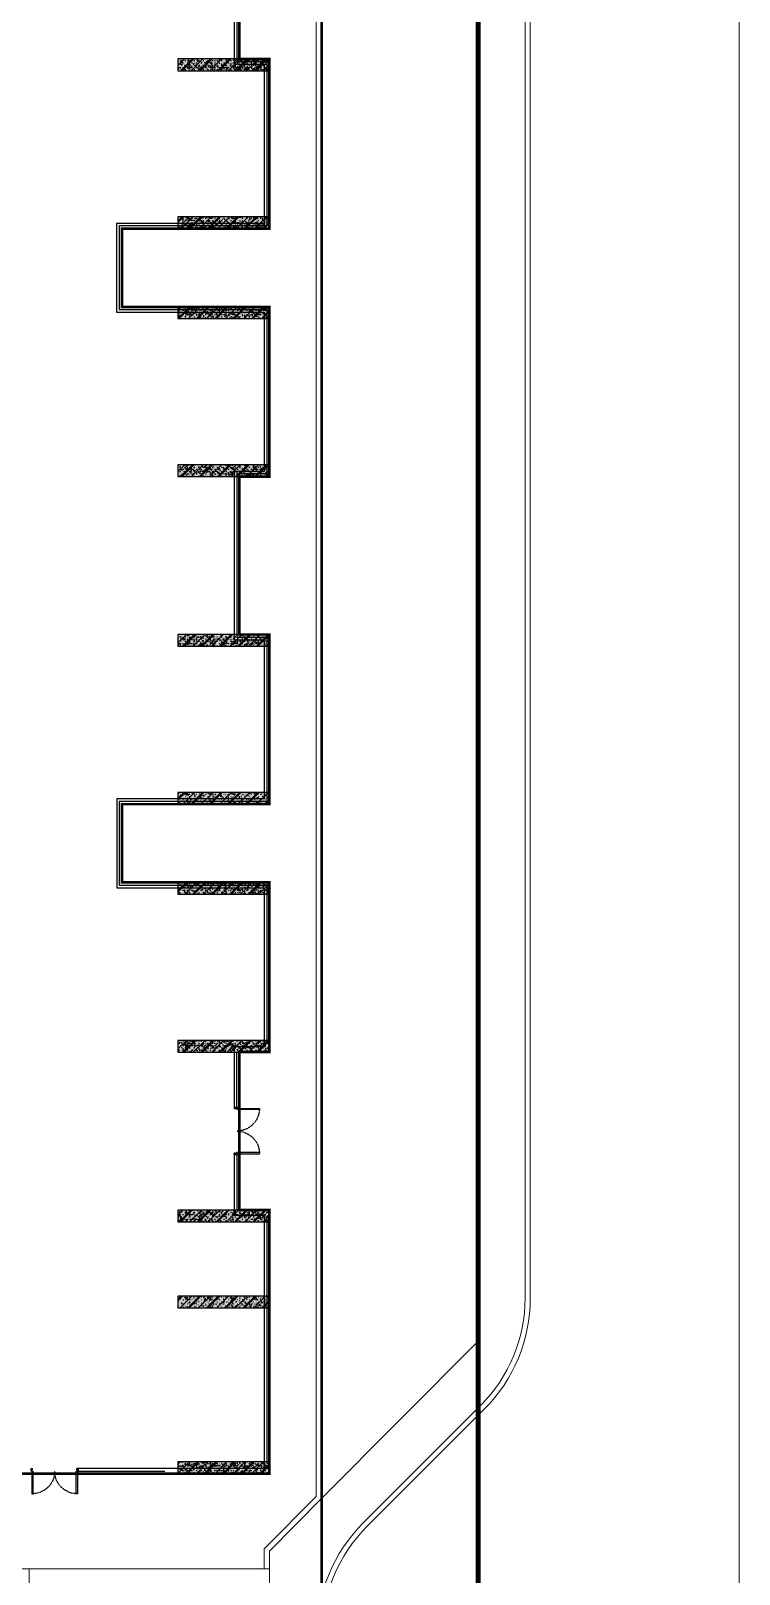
# Model space of a CAD drawing. Header units: millimetres. Extents: x 379264 to 1158416, y -283062 to 356890.
# Drawn here: x 809717 to 810260, y -6410 to -5228 of the extents above; entities that cross this region are included whole.
import ezdxf

# ---------------------------------------------------------------- set-up
doc = ezdxf.new("R2010")
doc.units = ezdxf.units.MM
for name, pattern in [('keyplan TANG 1$0$mb tang 1 TWB$0$Hidden10.5', [1.5, 1, -0.5]), ('keyplan TANG 1$0$MB_Luoi truc$1$HTT Center', [13, 10, -1, 1, -1]), ('keyplan TANG 1$0$Ranh dat$0$HTT Divide', [18, 10, -2, 1, -2, 1, -2]), ('keyplan TANG 1$0$Ranh dat$0$HTT Hidden 21', [3, 2, -1])]:
    doc.linetypes.add(name, pattern=pattern)
for name, color, linetype in [('11PM. DIM', 2, 'Continuous'), ('BLOCK A - CHI TIET THANG 4$0$DnW', 20, 'Continuous'), ('keyplan TANG 1$0$mb tang 1 TWB$0$Curtain Line', 250, 'Continuous'), ('keyplan TANG 1$0$mb tang 1 TWB$0$Door', 250, 'Continuous'), ('keyplan TANG 1$0$mb tang 1 TWB$0$Glass', 250, 'Continuous'), ('keyplan TANG 1$0$MB_Cot tang 1$0$Concrete Hatch', 250, 'Continuous'), ('keyplan TANG 1$0$MB_Cot tang 1$0$Concrete Line', 250, 'Continuous'), ('keyplan TANG 1$0$MB_Cot tang 1$0$Concrete Solid', 250, 'Continuous')]:
    doc.layers.add(name, color=color, linetype=linetype)
for name, color, linetype, lineweight in [('keyplan TANG 1$0$Hatch vat lieu', 250, 'Continuous', 5), ('keyplan TANG 1$0$MB_Luoi truc$1$Luoi Truc', 250, 'keyplan TANG 1$0$MB_Luoi truc$1$HTT Center', 9), ('keyplan TANG 1$0$Net Thay khac', 250, 'Continuous', 15), ('keyplan TANG 1$0$Net thay Tuong', 250, 'Continuous', 20), ('keyplan TANG 1$0$Ranh dat$0$CGXD', 250, 'keyplan TANG 1$0$Ranh dat$0$HTT Hidden 21', 40), ('keyplan TANG 1$0$Ranh dat$0$Ranh dat', 250, 'keyplan TANG 1$0$Ranh dat$0$HTT Divide', 40)]:
    doc.layers.add(name, color=color, linetype=linetype, lineweight=lineweight)

# ---------------------------------------------------------------- blocks, each defined once
blk = doc.blocks.new('keyplan TANG 1$0$mb tang 1 TWB$0$Door 1800-1')
at = {"color": 0, "linetype": 'ByBlock'}
for p, q in [((29.99999962575384, 100.0000000003201), (29.9999996257684, 970.0000000003201)), ((29.9999996257684, 970.0000000003201), (74.9999996257684, 970.0000000003201)), ((74.9999996257684, 970.0000000003201), (74.99999962575384, 100.0000000003201)), ((1724.999999999985, 970.0000000003201), (1725, 100.0000000003201)), ((1769.999999999985, 970.0000000003201), (1724.999999999985, 970.0000000003201)), ((1770, 100.0000000003201), (1769.999999999985, 970.0000000003201)), ((29.99999962575384, 100.0000000003201), (-3.742461558431387e-07, 100.000000000131)), ((-3.742461558431387e-07, 100.000000000131), (0, 0)), ((0, 0), (50, 4.074536263942719e-10)), ((29.99999962575384, 100.0000000003201), (29.99999979416316, 55.00000000033469)), ((29.99999962575384, 100.0000000003201), (74.99999962575384, 100.0000000003201)), ((49.99999979417771, 55.00000000046566), (29.99999979416316, 55.00000000033469)), ((49.99999979417771, 55.00000000046566), (50, 4.074536263942719e-10)), ((1770, 100.0000000003201), (1725, 100.0000000003201)), ((1749.999999831576, 55.00000000046566), (1769.999999831591, 55.00000000033469)), ((1749.999999831576, 55.00000000046566), (1749.999999625754, 4.074536263942719e-10)), ((1799.999999625754, 0), (1749.999999625754, 4.074536263942719e-10)), ((1770, 100.0000000003201), (1800, 100.000000000131)), ((1770, 100.0000000003201), (1769.999999831591, 55.00000000033469)), ((1800, 100.000000000131), (1799.999999625754, 0))]:
    blk.add_line(p, q, dxfattribs=at)
at = {"color": 0, "linetype": 'keyplan TANG 1$0$mb tang 1 TWB$0$Hidden10.5'}
for centre, start, end in [((29.99999962575384, 100.0000000003201), 0, 90), ((1770, 100.0000000003201), 90, 180)]:
    blk.add_arc(centre, 870.0000001871231, start, end, dxfattribs=at)
blk = doc.blocks.new('*U1408')
at = {"layer": 'keyplan TANG 1$0$mb tang 1 TWB$0$Door'}
blk.add_blockref('keyplan TANG 1$0$mb tang 1 TWB$0$Door 1800-1', (0, 0), dxfattribs=at)
blk = doc.blocks.new('*U1395')
at = {"layer": 'keyplan TANG 1$0$MB_Cot tang 1$0$Concrete Hatch'}
h = blk.add_hatch(dxfattribs=at)
h.set_pattern_fill('CONCRETE', color=256, scale=50, style=0, pattern_type=2)
h.set_pattern_definition([(45, (1050, -99.99999999999986), (-176.7766952966369, 176.7766952966369), []), (45, (1050, -49.99999999999986), (-353.5533905932737, 353.5533905932738), []), (49.99999999999999, (1050, -99.99999999999986), (358.6300913003767, -31.37606749129755), [37.5, -412.5]), (355, (1050, -99.99999999999986), (-69.3756668065, 376.0960668500059), [30, -330]), (100.4514, (1079.88584, -102.6146699999998), (289.2546908570108, 344.7197710304768), [31.870095, -350.571056]), (46.18420000000001, (1050, 1.4210854715202e-13), (533.6205243128222, -82.75950716450905), [56.25, -618.75]), (96.6356, (1094.4683725, -6.896653499999871), (467.3313527743517, 487.0589354502209), [47.805144, -525.8565]), (351.1842, (1050, 1.4210854715202e-13), (467.3309725668136, 487.0593004626623), [45, -495]), (21, (1100, -24.99999999999986), (298.4535260592309, -201.3094453326694), [37.5, -412.5]), (326.0000000000001, (1100, -24.99999999999986), (121.6576659607909, 362.5750225234265), [30, -330]), (71.4514, (1124.8711165, -41.77580299999985), (420.111314290745, 161.2652483549762), [31.870095, -350.571056]), (37.50000000000001, (1050, -99.99999999999986), (6.079927658645334, 166.4469269156558), [0, -326, 0, -335, 0, -331.25]), (7.499999999999999, (1050, -99.99999999999986), (131.5347687210743, 197.2058559411801), [0, -191, 0, -318.5, 0, -126.25]), (327.5, (938.5000000000002, -99.99999999999986), (266.9112180862045, -11.2774358671899), [0, -125, 0, -390, 0, -517.5]), (317.5, (888.5000000000002, -99.99999999999986), (291.5930846711931, 50.05249116615882), [0, -162.5, 0, -259, 0, -367.5]), (0, (1225, 75.00000000000014), (0, 875), [87.5, -787.5]), (0, (1487.5, 250.0000000000001), (0, 875), [87.5, -787.5]), (0, (1312.5, 600.0000000000001), (0, 875), [87.5, -350, 87.5, -350]), (90, (1225, 75.00000000000014), (-875, 5.35782974626967e-14), [87.5, -787.5]), (90, (1312.5, 600.0000000000001), (-875, 5.35782974626967e-14), [87.5, -787.5]), (90, (1575, 250.0000000000001), (-875, 5.35782974626967e-14), [87.5, -787.5]), (90, (1750, 512.5000000000001), (-875, 5.35782974626967e-14), [87.5, -787.5]), (135, (1312.5, 75.00000000000014), (-875.016357447105, 8.881784197001252e-14), [123.76, -1113.7]), (135, (1400, 600.0000000000001), (-875.016357447105, 8.881784197001252e-14), [123.76, -1113.7]), (45, (1487.5, 250.0000000000001), (8.881784197001252e-14, 875.016357447105), [123.76, -247.485, 123.76, -742.455]), (0, (875.0000000000002, -99.99999999999986), (87.5, 87.5), [-175, 0])])
h.paths.add_polyline_path([(-1200, 200), (-1200, -249.9999999999999), (2300, -250), (2300, 200)])
at = {"layer": 'keyplan TANG 1$0$MB_Cot tang 1$0$Concrete Solid'}
blk.add_hatch(color=256, dxfattribs=at).paths.add_polyline_path([(-1200, 200), (-1200, -249.9999999999999), (2300, -250), (2300, 200)])
at = {"layer": 'keyplan TANG 1$0$MB_Cot tang 1$0$Concrete Line'}
blk.add_lwpolyline([(-1200, 200), (-1200, -249.9999999999999), (2300, -250), (2300, 200)], close=True, dxfattribs=at)
blk = doc.blocks.new('*U1394')
at = {"layer": 'keyplan TANG 1$0$MB_Cot tang 1$0$Concrete Hatch'}
h = blk.add_hatch(dxfattribs=at)
h.set_pattern_fill('CONCRETE', color=256, scale=50, style=0, pattern_type=2)
h.set_pattern_definition([(45, (1050, -299.9999999999999), (-176.7766952966369, 176.7766952966369), []), (45, (1050, -249.9999999999999), (-353.5533905932737, 353.5533905932738), []), (49.99999999999999, (1050, -299.9999999999999), (358.6300913003767, -31.37606749129755), [37.5, -412.5]), (355, (1050, -299.9999999999999), (-69.3756668065, 376.0960668500059), [30, -330]), (100.4514, (1079.88584, -302.6146699999999), (289.2546908570108, 344.7197710304768), [31.870095, -350.571056]), (46.18420000000001, (1050, -199.9999999999999), (533.6205243128222, -82.75950716450905), [56.25, -618.75]), (96.6356, (1094.4683725, -206.8966534999999), (467.3313527743517, 487.0589354502209), [47.805144, -525.8565]), (351.1842, (1050, -199.9999999999999), (467.3309725668136, 487.0593004626623), [45, -495]), (21, (1100, -224.9999999999999), (298.4535260592309, -201.3094453326694), [37.5, -412.5]), (326.0000000000001, (1100, -224.9999999999999), (121.6576659607909, 362.5750225234265), [30, -330]), (71.4514, (1124.8711165, -241.7758029999999), (420.111314290745, 161.2652483549762), [31.870095, -350.571056]), (37.50000000000001, (1050, -299.9999999999999), (6.079927658645334, 166.4469269156558), [0, -326, 0, -335, 0, -331.25]), (7.499999999999999, (1050, -299.9999999999999), (131.5347687210743, 197.2058559411801), [0, -191, 0, -318.5, 0, -126.25]), (327.5, (938.5000000000002, -299.9999999999999), (266.9112180862045, -11.2774358671899), [0, -125, 0, -390, 0, -517.5]), (317.5, (888.5000000000002, -299.9999999999999), (291.5930846711931, 50.05249116615882), [0, -162.5, 0, -259, 0, -367.5]), (0, (1225, -124.9999999999999), (0, 875), [87.5, -787.5]), (0, (1487.5, 50.00000000000011), (0, 875), [87.5, -787.5]), (0, (1312.5, 400.0000000000001), (0, 875), [87.5, -350, 87.5, -350]), (90, (1225, -124.9999999999999), (-875, 5.35782974626967e-14), [87.5, -787.5]), (90, (1312.5, 400.0000000000001), (-875, 5.35782974626967e-14), [87.5, -787.5]), (90, (1575, 50.00000000000011), (-875, 5.35782974626967e-14), [87.5, -787.5]), (90, (1750, 312.5000000000001), (-875, 5.35782974626967e-14), [87.5, -787.5]), (135, (1312.5, -124.9999999999999), (-875.016357447105, 8.881784197001252e-14), [123.76, -1113.7]), (135, (1400, 400.0000000000001), (-875.016357447105, 8.881784197001252e-14), [123.76, -1113.7]), (45, (1487.5, 50.00000000000011), (8.881784197001252e-14, 875.016357447105), [123.76, -247.485, 123.76, -742.455]), (0, (875.0000000000002, -299.9999999999999), (87.5, 87.5), [-175, 0])])
h.paths.add_polyline_path([(-1200, 100), (-1200, -349.9999999999999), (2300, -350), (2300, 100)])
at = {"layer": 'keyplan TANG 1$0$MB_Cot tang 1$0$Concrete Solid'}
blk.add_hatch(color=256, dxfattribs=at).paths.add_polyline_path([(-1200, 100), (-1200, -349.9999999999999), (2300, -350), (2300, 100)])
at = {"layer": 'keyplan TANG 1$0$MB_Cot tang 1$0$Concrete Line'}
blk.add_lwpolyline([(-1200, 100), (-1200, -349.9999999999999), (2300, -350), (2300, 100)], close=True, dxfattribs=at)
blk = doc.blocks.new('*U1399')
at = {"layer": 'keyplan TANG 1$0$MB_Cot tang 1$0$Concrete Hatch'}
h = blk.add_hatch(dxfattribs=at)
h.set_pattern_fill('CONCRETE', color=256, scale=50, style=0, pattern_type=2)
h.set_pattern_definition([(45, (1050, -399.9999999999998), (-176.7766952966369, 176.7766952966369), []), (45, (1050, -349.9999999999998), (-353.5533905932737, 353.5533905932738), []), (49.99999999999999, (1050, -399.9999999999998), (358.6300913003767, -31.37606749129755), [37.5, -412.5]), (355, (1050, -399.9999999999998), (-69.3756668065, 376.0960668500059), [30, -330]), (100.4514, (1079.88584, -402.6146699999998), (289.2546908570108, 344.7197710304768), [31.870095, -350.571056]), (46.18420000000001, (1050, -299.9999999999998), (533.6205243128222, -82.75950716450905), [56.25, -618.75]), (96.6356, (1094.4683725, -306.8966534999998), (467.3313527743517, 487.0589354502209), [47.805144, -525.8565]), (351.1842, (1050, -299.9999999999998), (467.3309725668136, 487.0593004626623), [45, -495]), (21, (1100, -324.9999999999998), (298.4535260592309, -201.3094453326694), [37.5, -412.5]), (326.0000000000001, (1100, -324.9999999999998), (121.6576659607909, 362.5750225234265), [30, -330]), (71.4514, (1124.8711165, -341.7758029999998), (420.111314290745, 161.2652483549762), [31.870095, -350.571056]), (37.50000000000001, (1050, -399.9999999999998), (6.079927658645334, 166.4469269156558), [0, -326, 0, -335, 0, -331.25]), (7.499999999999999, (1050, -399.9999999999998), (131.5347687210743, 197.2058559411801), [0, -191, 0, -318.5, 0, -126.25]), (327.5, (938.5000000000002, -399.9999999999998), (266.9112180862045, -11.2774358671899), [0, -125, 0, -390, 0, -517.5]), (317.5, (888.5000000000002, -399.9999999999998), (291.5930846711931, 50.05249116615882), [0, -162.5, 0, -259, 0, -367.5]), (0, (1225, -224.9999999999998), (0, 875), [87.5, -787.5]), (0, (1487.5, -49.99999999999983), (0, 875), [87.5, -787.5]), (0, (1312.5, 300.0000000000002), (0, 875), [87.5, -350, 87.5, -350]), (90, (1225, -224.9999999999998), (-875, 5.35782974626967e-14), [87.5, -787.5]), (90, (1312.5, 300.0000000000002), (-875, 5.35782974626967e-14), [87.5, -787.5]), (90, (1575, -49.99999999999983), (-875, 5.35782974626967e-14), [87.5, -787.5]), (90, (1750, 212.5000000000002), (-875, 5.35782974626967e-14), [87.5, -787.5]), (135, (1312.5, -224.9999999999998), (-875.016357447105, 8.881784197001252e-14), [123.76, -1113.7]), (135, (1400, 300.0000000000002), (-875.016357447105, 8.881784197001252e-14), [123.76, -1113.7]), (45, (1487.5, -49.99999999999983), (8.881784197001252e-14, 875.016357447105), [123.76, -247.485, 123.76, -742.455]), (0, (875.0000000000002, -399.9999999999998), (87.5, 87.5), [-175, 0])])
h.paths.add_polyline_path([(-1200, 50.00000000058208), (-1200, -399.9999999999998), (2300, -399.9999999999999), (2300, 50.00000000058208)])
at = {"layer": 'keyplan TANG 1$0$MB_Cot tang 1$0$Concrete Solid'}
blk.add_hatch(color=256, dxfattribs=at).paths.add_polyline_path([(-1200, 50.00000000058208), (-1200, -399.9999999999998), (2300, -399.9999999999999), (2300, 50.00000000058208)])
at = {"layer": 'keyplan TANG 1$0$MB_Cot tang 1$0$Concrete Line'}
blk.add_lwpolyline([(-1200, 50.00000000058208), (-1200, -399.9999999999998), (2300, -399.9999999999999), (2300, 50.00000000058208)], close=True, dxfattribs=at)
blk = doc.blocks.new('keyplan TANG 1')
at = {"color": 7, "const_width": 100}
blk.add_lwpolyline([(98401.54538834281, 134100.0000088456), (98401.54538834281, 128050.0000088458), (99548.45461165835, 128050.0000088456), (99550.00000011947, 121550.0000088456), (93900.00000000093, 121548.6567096447), (93900.00000000099, 118550.0000088458), (99548.45461165824, 118550.0000088458), (99550.00000011944, 112050.0000088456), (98401.54538834305, 112050.0000088456), (98401.54538834305, 106000.0000088458), (99550.00000011944, 106000.0000088458), (99548.45461165812, 99500.00000884559), (93901.54538834293, 99500.00000884559), (93901.54538834293, 96500.00000884593), (99550.00000011944, 96500.00000884582), (99548.45461165824, 90000.00000884559), (98401.54538834305, 90000.00000884559), (98401.54538834305, 83950.00000884582), (99550.00000011947, 83950.00000884582), (99550.00000011947, 73850.00000884559), (89101.54538542122, 73850.00000884559)], dxfattribs=at)
at = {"layer": 'keyplan TANG 1$0$Hatch vat lieu'}
for points in [[(101351.9884827284, 67603.43737283116, -0.1989309245650988), (103167.9182883246, 71987.94624309614), (107650.6445198833, 76470.68910999577, 0.19891306903284), (109349.4175791755, 80571.92725168241), (109349.0835498584, 153900.0127572828, 0.4142122281650553), (106549.0835498872, 156700.0000025232), (88996.7541023586, 156700.0000025232, 0.414213562373095), (87196.7541023586, 154900.0000025232, 0.414213562373095)], [(76350.00000000099, 77800.00058133807), (76350.00000000099, 74804.87005053653, 0.2818337768156025), (77877.02064277208, 72310.97278800362), (81412.94638477266, 70506.10273746698, 0.1185413434814182), (82685.92574200156, 70199.99999999988), (99552.09518931291, 70199.99999999994)]]:
    blk.add_lwpolyline(points, format="xyb", dxfattribs=at)
at = {"layer": 'keyplan TANG 1$0$mb tang 1 TWB$0$Curtain Line'}
for p, q in [((98201.54538834281, 130175.0000086587), (98301.54538834281, 130175.0000086587)), ((98201.54538834281, 130175.0000086587), (98201.54538834281, 127850.00000884582)), ((98401.54538834281, 130175.0000086587), (98301.54538834281, 130175.0000086587)), ((98401.54538834281, 130175.0000086587), (98401.54538834281, 128050.0000088458)), ((98201.54538834281, 127850.00000884582), (99348.45461165835, 127850.00000884572)), ((98401.54538834281, 128050.0000088458), (99548.45461165835, 128050.0000088457)), ((99348.45461165835, 127850.00000884572), (99348.45461165824, 121625.0000000001)), ((99548.45461165835, 128050.0000088457), (99548.45461165824, 121625.0000000001)), ((99348.45461165847, 121750.00000884592), (93700.00000000093, 121750.00000884621)), ((93700.00000000093, 121750.00000884621), (93700.00000000081, 118350.0000088458)), ((99548.45461165847, 121550.0000088459), (93900.00000000093, 121550.0000088462)), ((93900.00000000093, 121550.0000088462), (93900.00000000081, 118550.0000088458)), ((99348.45461165824, 121625.0000000001), (99348.45461165847, 121750.00000884592)), ((99548.45461165824, 121625.0000000001), (99548.45461165847, 121550.0000088459)), ((93700.00000000081, 118350.0000088458), (99348.45461165824, 118350.0000088459)), ((93900.00000000081, 118550.0000088458), (99548.45461165824, 118550.0000088459)), ((99348.45461165824, 118350.0000088459), (99348.45461165824, 112250.0000088458)), ((99548.45461165824, 118550.0000088459), (99548.45461165824, 112050.0000088458)), ((99348.45461165824, 112250.0000088458), (98201.54538834305, 112250.0000088458)), ((98201.54538834305, 112250.0000088458), (98201.54538834305, 105800.0000088458)), ((99548.45461165824, 112050.0000088458), (98401.54538834305, 112050.0000088458)), ((98401.54538834305, 112050.0000088458), (98401.54538834305, 106000.0000088458)), ((98401.54538834305, 106000.0000088458), (99548.45461165847, 106000.0000088458)), ((99548.45461165847, 106000.0000088458), (99548.45461165812, 99500.00000884582)), ((98201.54538834305, 105800.0000088458), (99348.45461165847, 105800.0000088458)), ((99348.45461165847, 105800.0000088458), (99348.45461165812, 99700.00000884583)), ((99348.45461165812, 99700.00000884583), (93701.54538834293, 99700.00000884607)), ((93701.54538834293, 99700.00000884607), (93701.54538834293, 96300.00000884593)), ((99548.45461165812, 99500.00000884582), (93901.54538834293, 99500.00000884605)), ((93901.54538834293, 99500.00000884605), (93901.54538834293, 96500.00000884593)), ((93901.54538834293, 96500.00000884593), (99548.45461165824, 96500.00000884593)), ((99548.45461165824, 96500.00000884593), (99548.45461165824, 90000.00000884582)), ((93701.54538834293, 96300.00000884593), (99348.45461165824, 96300.00000884593)), ((99348.45461165824, 96300.00000884593), (99348.45461165824, 90200.00000884582)), ((99348.45461165824, 90200.00000884582), (98201.54538834305, 90200.00000884582)), ((98201.54538834305, 90200.00000884582), (98201.54538834305, 87875.00000884582)), ((99548.45461165824, 90000.00000884582), (98401.54538834305, 90000.00000884582)), ((98401.54538834305, 90000.00000884582), (98401.54538834305, 87875.00000884582)), ((98201.54538834305, 87875.00000884582), (98301.54538834305, 87875.00000884582)), ((98401.54538834305, 87875.00000884582), (98301.54538834305, 87875.00000884582)), ((98201.54538834305, 86075.00000903294), (98301.54538834305, 86075.00000903294)), ((98201.54538834305, 86075.00000903294), (98201.54538834305, 83750.00000884582)), ((98401.54538834305, 86075.00000903294), (98301.54538834305, 86075.00000903294)), ((98401.54538834305, 86075.00000903294), (98401.54538834305, 83950.00000884582)), ((98201.54538834305, 83750.00000884582), (99348.45461165835, 83750.00000884582)), ((98401.54538834305, 83950.00000884582), (99548.45461165835, 83950.00000884582)), ((99348.45461165835, 83750.00000884582), (99348.45461165835, 74050.00000000012)), ((99548.45461165835, 83950.00000884582), (99548.45461165835, 73850.00000000012)), ((99348.45461165835, 74050.00000000012), (92225.00241478757, 74050.00000000023)), ((92225.00241478757, 74050.00000000023), (92225.00241478757, 73950.00000000023)), ((92225.00241478757, 73850.00000000023), (92225.00241478757, 73950.00000000023)), ((99548.45461165835, 73850.00000000012), (92225.00241478757, 73850.00000000023))]:
    blk.add_line(p, q, dxfattribs=at)
at = {"layer": 'keyplan TANG 1$0$mb tang 1 TWB$0$Door'}
for p, q in [((98401.54538834278, 87875.00000865871), (98401.54538834278, 86049.99759387113)), ((92225.00241478757, 73850.00000000023), (90400, 73850.00000000023))]:
    blk.add_line(p, q, dxfattribs=at)
at = {"layer": 'keyplan TANG 1$0$mb tang 1 TWB$0$Glass'}
for p, q in [((89098.45461165832, 153300.0000056996), (89098.45461165832, 153250.0000056996)), ((89098.45461165832, 153300.0000056996), (98500.00000011947, 153300.0000056996)), ((89098.45461165832, 153200.0000056996), (89098.45461165832, 153250.0000056996)), ((89098.45461165832, 153200.0000056996), (98400.00000011947, 153200.0000056996)), ((98400.00000011947, 153200.0000056996), (98400.00000011947, 140500.00000884556)), ((98500.00000011947, 153300.0000056996), (98500.00000011947, 140600.0000088456)), ((98400.00000011947, 140500.00000884556), (99448.47838403903, 140500.00000884605)), ((98500.00000011947, 140600.0000088456), (99548.45461165824, 140600.0000088461)), ((99448.47838403903, 140500.00000884605), (99449.97622208607, 134200.0000088456)), ((99548.45461165824, 140600.0000088461), (99550.00000011947, 134100.0000088456)), ((99449.97622208607, 134200.0000088456), (98301.54538834281, 134200.0000088456)), ((98301.54538834281, 134200.0000088456), (98301.54538834281, 128100.0000088458)), ((99550.00000011947, 134100.0000088456), (98401.54538834281, 134100.0000088456)), ((98401.54538834281, 134100.0000088456), (98401.54538834281, 128100.0000088458)), ((98301.54538834281, 128100.0000088458), (98301.54538834281, 127950.0000088456)), ((98301.54538834281, 127950.0000088456), (99450.00000011947, 127950.0000088456)), ((98401.54538834281, 128100.0000088458), (98401.54538834281, 128050.0000088456)), ((98401.54538834281, 128050.0000088456), (99550.00000011947, 128050.0000088456)), ((99450.00000011947, 127950.0000088456), (99450.00000011947, 121650.0000088456)), ((99550.00000011947, 128050.0000088456), (99550.00000011947, 121550.0000088456)), ((99450.00000011947, 121650.0000088456), (93800.00000000093, 121650.0000088458)), ((93800.00000000093, 121650.0000088458), (93800.00000000099, 118450.0000088458)), ((99550.00000011947, 121550.0000088456), (93900.00000000093, 121550.0000088458)), ((93900.00000000093, 121550.0000088458), (93900.00000000099, 118550.0000088458)), ((93800.00000000099, 118450.0000088458), (99448.45461165824, 118450.0000088459)), ((93900.00000000099, 118550.0000088458), (99548.45461165824, 118550.0000088459)), ((99448.45461165824, 118450.0000088459), (99448.45461165824, 112150.0000088456)), ((99548.45461165824, 118550.0000088459), (99548.45461165824, 112050.0000088456)), ((99448.45461165824, 112150.0000088456), (98301.54538834305, 112150.0000088456)), ((98301.54538834305, 112150.0000088456), (98301.54538834305, 105900.0000088456)), ((99548.45461165824, 112050.0000088456), (98401.54538834305, 112050.0000088456)), ((98401.54538834305, 112050.0000088456), (98401.54538834305, 106000.0000088456)), ((98301.54538834305, 105900.0000088456), (99448.45461165847, 105900.0000088455)), ((98401.54538834305, 106000.0000088456), (99548.45461165847, 106000.0000088455)), ((99448.45461165847, 105900.0000088455), (99448.45461165812, 99600.00000884582)), ((99548.45461165847, 106000.0000088455), (99548.45461165812, 99500.00000884582)), ((99448.45461165812, 99600.00000884582), (93801.54538834293, 99600.00000884582)), ((93801.54538834293, 99600.00000884582), (93801.54538834293, 96400.00000884593)), ((99548.45461165812, 99500.00000884582), (93901.54538834293, 99500.00000884582)), ((93901.54538834293, 99500.00000884582), (93901.54538834293, 96500.00000884593)), ((93801.54538834293, 96400.00000884593), (99448.45461165824, 96400.00000884559)), ((93901.54538834293, 96500.00000884593), (99548.45461165824, 96500.00000884559)), ((99448.45461165824, 96400.00000884559), (99448.45461165824, 90400.00000884559)), ((99548.45461165824, 96500.00000884559), (99548.45461165824, 90400.00000884559)), ((98301.54538834291, 87875.00000903294), (98301.54538834291, 90000.0000088456)), ((99448.45461165824, 90400.00000884559), (99498.45461165824, 90400.00000884559)), ((99548.45461165824, 90400.00000884559), (99498.45461165824, 90400.00000884559)), ((98301.54538834291, 86075.0000086587), (98301.54538834291, 83950.00000884559)), ((99448.454613039, 83549.98339176559), (99498.45461234867, 83549.99170030559)), ((99448.454613039, 83549.98339176559), (99450.00000150014, 74249.98339176559)), ((99548.45461165835, 83550.00000884559), (99498.45461234867, 83549.99170030559)), ((99548.45461165835, 83550.00000884559), (99550.0000001195, 74250.00000884559)), ((92225.00241516181, 73950.0000000001), (95550.00000011947, 73950.0000000001)), ((99450.00000150014, 74249.98339176559), (99500.00000080981, 74249.99170030559)), ((99550.0000001195, 74250.00000884559), (99500.00000080981, 74249.99170030559))]:
    blk.add_line(p, q, dxfattribs=at)
at = {"layer": 'keyplan TANG 1$0$MB_Luoi truc$1$Luoi Truc'}
blk.add_line((101550.0000001195, -11999.99999987916), (101550.0000001195, 163996.8385842984), dxfattribs=at)
at = {"layer": 'keyplan TANG 1$0$Net Thay khac'}
for points in [[(117548.9673141111, 168266.7794355525), (117549.8484052818, -14005.46019764119, 0.4142122281656513)], [(101551.9884821348, 67603.45278186665, -0.1989309245650994), (103309.3399069564, 71846.52514925382), (107792.0661385263, 76329.26801616466, 0.19891306903284), (109549.4175791735, 80571.92816273798), (109549.0835498563, 153900.0136683371, 0.4142122281650546), (106549.0835498875, 156900.0000025232), (88996.7541023586, 156900.0000025232, 0.414213562373095), (86996.7541023586, 154900.0000025232)]]:
    blk.add_lwpolyline(points, format="xyb", dxfattribs=at)
blk.add_lwpolyline([(90352.09518931288, 66299.99999999988), (99552.09518931291, 66299.99999999994), (99552.09518931291, 70199.99999999994), (90352.09518931288, 70199.99999999988)], close=True, dxfattribs=at)
at = {"layer": 'keyplan TANG 1$0$Net thay Tuong'}
for p, q in [((101350.0000001195, 72976.03198126482), (101350.0000001195, 153099.9713027554)), ((99351.74174786871, 70968.59892983909), (101350.0000001195, 72976.03198126482)), ((99351.7999354062, 70199.99999999994), (99351.74174786871, 70968.59892983909))]:
    blk.add_line(p, q, dxfattribs=at)
for points in [[(86996.754127032, 154900.3141576179), (107552.5218747883, 154899.9837582305), (107551.3152450622, 78922.3271555017)], [(98498.45461165835, 153300.0171365765), (101550.0000001195, 153299.9680881177), (101550.0000001195, 72893.45748304913)], [(101550.0000001195, 72893.45748304925), (107551.3152450622, 78922.3271555017)], [(101550.8408655398, 50314.96419743157), (99553.15355462895, 52320.05713868642), (99551.74799934996, 70886.03071180778), (101551.2037920681, 72894.66680208582)]]:
    blk.add_lwpolyline(points, dxfattribs=at)
at = {"layer": 'keyplan TANG 1$0$Ranh dat$0$CGXD', "ltscale": 0.1, "const_width": 99.99999999999987}
blk.add_lwpolyline([(-120672.6085753441, -1999.999999165535), (101549.9999992847, -1999.999999403954), (101552.6037964821, 159996.8385541439), (-8354.52076458931, 159998.1233597398), (-8358.646733760834, 83058.68978583813)], dxfattribs=at)
at = {"layer": 'keyplan TANG 1$0$Ranh dat$0$Ranh dat', "ltscale": 0.1, "const_width": 199.9999999999999}
blk.add_lwpolyline([(107552.6680879593, 163996.7684141397), (107549.8392677307, -11999.99999952316), (-120672.6085753441, -11999.99999928474), (-121036.9114780426, 70001.20354908705), (-12359.34739804268, 69993.09698444605), (-12354.30626320839, 163998.1701167822), (107552.6680879593, 163996.7684141397)], close=True, dxfattribs=at)
at = {"layer": 'keyplan TANG 1$0$mb tang 1 TWB$0$Door', "xscale": -1}
for p, rotation in [((98201.54538834278, 86075.00000903294), 270), ((90425.00241516181, 74050.00000000023), 180)]:
    blk.add_blockref('*U1408', p, dxfattribs=dict(at, rotation=rotation))
at = {"layer": 'keyplan TANG 1$0$MB_Cot tang 1$0$Concrete Line'}
for name, p in [('*U1395', (97250.00000011944, 127850.0000088458)), ('*U1395', (97250.00000011944, 121800.0000088456)), ('*U1394', (97250.00000011944, 118450.0000088458)), ('*U1395', (97250.00000011944, 112300.0000088456)), ('*U1394', (97250.00000011944, 105900.0000088458)), ('*U1394', (97250.00000011944, 99850.00000884559)), ('*U1394', (97250.00000011944, 96400.00000884582)), ('*U1394', (97250.00000011944, 90350.00000884559)), ('*U1394', (97250.00000011947, 83850.00000884582)), ('*U1399', (97250.00000011944, 80600.00000884559)), ('*U1394', (97250.00000011944, 74200.00000884559))]:
    blk.add_blockref(name, p, dxfattribs=at)
blk = doc.blocks.new('A$C4BCF64AD')
at = {"layer": 'BLOCK A - CHI TIET THANG 4$0$DnW', "xscale": 0.02, "yscale": 0.02, "zscale": 0.02}
blk.add_blockref('keyplan TANG 1', (2142.393652781146, 279.9095789425264), dxfattribs=at)

msp = doc.modelspace()

# ---------------------------------------------------------------- block references
at = {"layer": '11PM. DIM'}
msp.add_blockref('A$C4BCF64AD', (805766.3179176648, -8089.955386339218), dxfattribs=at)

doc.saveas('drawing.dxf')
